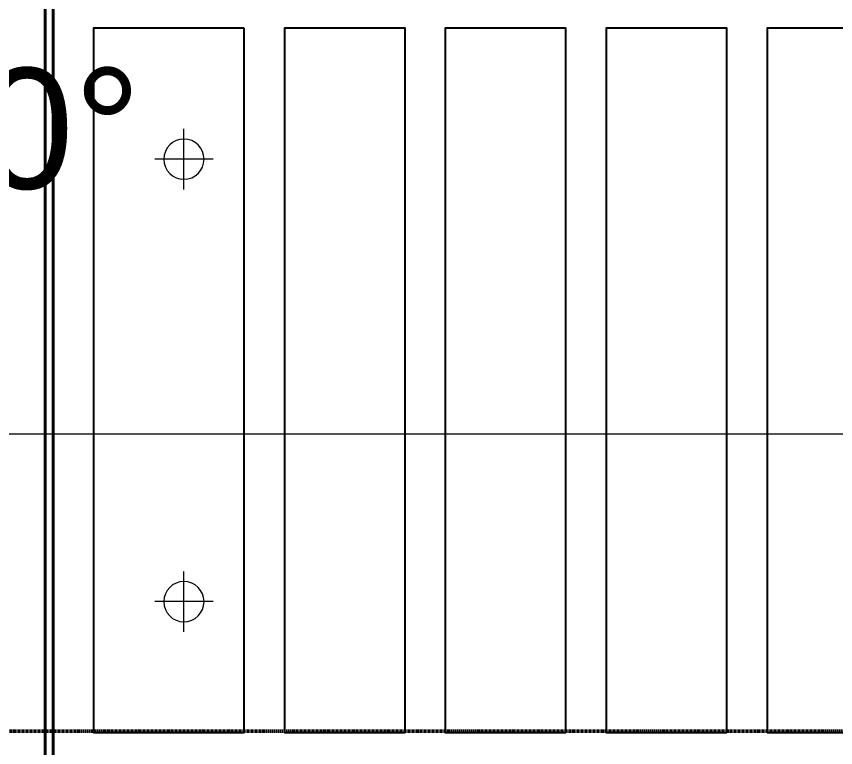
# Model space of a CAD drawing. Header units: millimetres. Extents: x -853228 to -744682, y -17776 to 32484.
# Drawn here: x -832399 to -830362, y 5099 to 6916 of the extents above; entities that cross this region are included whole.
import ezdxf
from ezdxf.xclip import XClip

# ---------------------------------------------------------------- set-up
doc = ezdxf.new("R2010")
doc.units = ezdxf.units.MM
doc.header["$XCLIPFRAME"] = 0
doc.linetypes.add('DPA_Grid _ Level 100', pattern=[10, 5.5, -1.6, 1.3, -1.6])
for name, color, linetype in [('000 - WIPEOUT', 250, 'Continuous'), ('001 - ASCESSORIES', 251, 'Continuous'), ('A11_ALU.SOLID SHEET', 2, 'Continuous')]:
    doc.layers.add(name, color=color, linetype=linetype)
for name, color, linetype, lineweight in [('A-ANNO-NOTE', 3, 'Continuous', 25), ('A-DETL-GENF', 2, 'Continuous', 9), ('E-LITE-EQPM', 2, 'Continuous', 9), ('G-ANNO-SECL', 3, 'Continuous', 9), ('G-ANNO-TEXT', 3, 'Continuous', 9), ('I-WALL-E', 2, 'Continuous', 35)]:
    doc.layers.add(name, color=color, linetype=linetype, lineweight=lineweight)
doc.styles.add('Arial_2', font='arial.ttf', dxfattribs={"height": 300})

# ---------------------------------------------------------------- blocks, each defined once
blk = doc.blocks.new('DPA_AN_Section Line - UP-Left-16619271-4281-01 ENLARGED LOWER PLATFORM LEVEL - REFLECTED CEILING PLAN - SHEET 2')
at = {"layer": 'A-ANNO-NOTE', "lineweight": 9}
blk.add_line((7.5, 0), (150, 0), dxfattribs=at)
blk = doc.blocks.new('LGF_DL_SAA_LowPower_DL1a - LGF_DL_SAA_LowPower_DL1a-8832329-4180-01 LOWER PLATFORM LEVEL - REFLECTED CEILING PLAN')
at = {"layer": 'A-DETL-GENF'}
for p, q in [((0, 75), (0, -75)), ((72.5, 0), (-72.5, 0))]:
    blk.add_line(p, q, dxfattribs=at)
blk.add_circle((0, 0), 50, dxfattribs=at)
blk = doc.blocks.new('C-1-PP19-AR-4180-01-B_20250908-040939_EXDOWNLIGHT')
at = {"layer": 'E-LITE-EQPM', "extrusion": (0, 0, -1), "rotation": 180}
for p in [(87300, 2982.2), (87300, 1882.7)]:
    blk.add_blockref('LGF_DL_SAA_LowPower_DL1a - LGF_DL_SAA_LowPower_DL1a-8832329-4180-01 LOWER PLATFORM LEVEL - REFLECTED CEILING PLAN', p, dxfattribs=at)
blk = doc.blocks.new('*U909')
at = {"color": 3}
for points in [[(-875, 550), (875, 550), (875, 250), (-875, 250)], [(-875, 150), (875, 150), (875, -150), (-875, -150)], [(-875, -250), (875, -250), (875, -550), (-875, -550)]]:
    blk.add_wipeout(points, dxfattribs=at).dxf.layer = '000 - WIPEOUT'
at = {"layer": 'A11_ALU.SOLID SHEET', "color": 0, "linetype": 'ByBlock'}
for points in [[(-875, 250), (875, 250), (875, 550), (-875, 550)], [(-875, -150), (875, -150), (875, 150), (-875, 150)], [(-875, -550), (875, -550), (875, -250), (-875, -250)]]:
    blk.add_lwpolyline(points, close=True, dxfattribs=at)
blk = doc.blocks.new('*U921')
at = {"layer": 'Defpoints'}
blk.add_point((0, 0), dxfattribs=at)
blk.add_wipeout([(875, 250), (875, 625), (-875, 625), (-875, 250)]).dxf.layer = '000 - WIPEOUT'
at = {"layer": 'A11_ALU.SOLID SHEET', "color": 0}
blk.add_lwpolyline([(875, 250), (875, 625), (-875, 625), (-875, 250)], close=True, dxfattribs=at)
at = {"layer": 'Defpoints'}
blk.add_point((0, 400), dxfattribs=at)
blk = doc.blocks.new('*U938')
at = {"layer": 'Defpoints'}
blk.add_point((0, 0), dxfattribs=at)
blk.add_wipeout([(875, 250), (875, 650), (-875, 650), (-875, 250)]).dxf.layer = '000 - WIPEOUT'
at = {"layer": 'A11_ALU.SOLID SHEET', "color": 0}
blk.add_lwpolyline([(875, 250), (875, 650), (-875, 650), (-875, 250)], close=True, dxfattribs=at)
at = {"layer": 'Defpoints'}
blk.add_point((0, 400), dxfattribs=at)
blk = doc.blocks.new('*U986')
blk.add_lwpolyline([(-87625, 350), (-76337.6, 350), (-76337.6, 4315), (-87625, 4315)], close=True)
at = {"layer": '001 - ASCESSORIES'}
blk.add_lwpolyline([(-90025, 335), (-87645, 335), (-87645, 4315), (-87625, 4315), (-87625, 315), (-90025, 315)], close=True, dxfattribs=at)
at = {"layer": 'A11_ALU.SOLID SHEET', "linetype": 'ByBlock', "rotation": 90}
blk.add_blockref('*U909', (-86500, 2432.5), dxfattribs=at)
at = {"layer": 'A11_ALU.SOLID SHEET', "linetype": 'ByBlock'}
for name, p, rotation in [('*U921', (-86900, 2432.5), 90), ('*U938', (-86100, 2432.5), 270)]:
    blk.add_blockref(name, p, dxfattribs=dict(at, rotation=rotation))

msp = doc.modelspace()

# ---------------------------------------------------------------- block references
ref = msp.add_blockref('*U986', (-744682.4, 3579))
XClip(ref).set_block_clipping_path([(-104690.1238047113, -9620.0077451946), (-34092.6543255158, 14393.0014498748)])

# ---------------------------------------------------------------- next in the draw order: linework, layer by layer
msp.add_spline([(-835882.4, 3579), (-801682.4, 12088.5), (-758836, 27096.5), (-744682.4, 3579)], degree=3)
at = {"layer": 'G-ANNO-SECL', "linetype": 'DPA_Grid _ Level 100', "lineweight": 50}
msp.add_line((-851364.9, 5139.9), (-776603.8, 5139.9), dxfattribs=at)
at = {"layer": 'I-WALL-E'}
for p, q in [((-832327.4, 7894), (-832327.4, 3914)), ((-832327.4, 4129), (-832327.4, 7894)), ((-832307.4, 7894), (-832307.4, 4129)), ((-832307.4, 3914), (-832307.4, 7894))]:
    msp.add_line(p, q, dxfattribs=at)

# ---------------------------------------------------------------- next in the draw order: block references
ref = msp.add_blockref('C-1-PP19-AR-4180-01-B_20250908-040939_EXDOWNLIGHT', (-744682.4, 3579))
XClip(ref).set_block_clipping_path([(-104690.1238047113, -9620.0077451946), (-34092.6543255158, 14393.0014498748)])
at = {"layer": 'A-ANNO-NOTE', "xscale": 100, "yscale": 100, "zscale": 100}
msp.add_blockref('DPA_AN_Section Line - UP-Left-16619271-4281-01 ENLARGED LOWER PLATFORM LEVEL - REFLECTED CEILING PLAN - SHEET 2', (-837762.7, 5879), dxfattribs=at)

# ---------------------------------------------------------------- next in the draw order: texts
at = {"layer": 'G-ANNO-TEXT', "color": 7, "insert": (-834934.8, 6787.6), "char_height": 300, "width": 3511.391, "attachment_point": 1, "style": 'Arial_2'}
msp.add_mtext('SLOPE UP 30°', dxfattribs=at)

doc.saveas('drawing.dxf')
